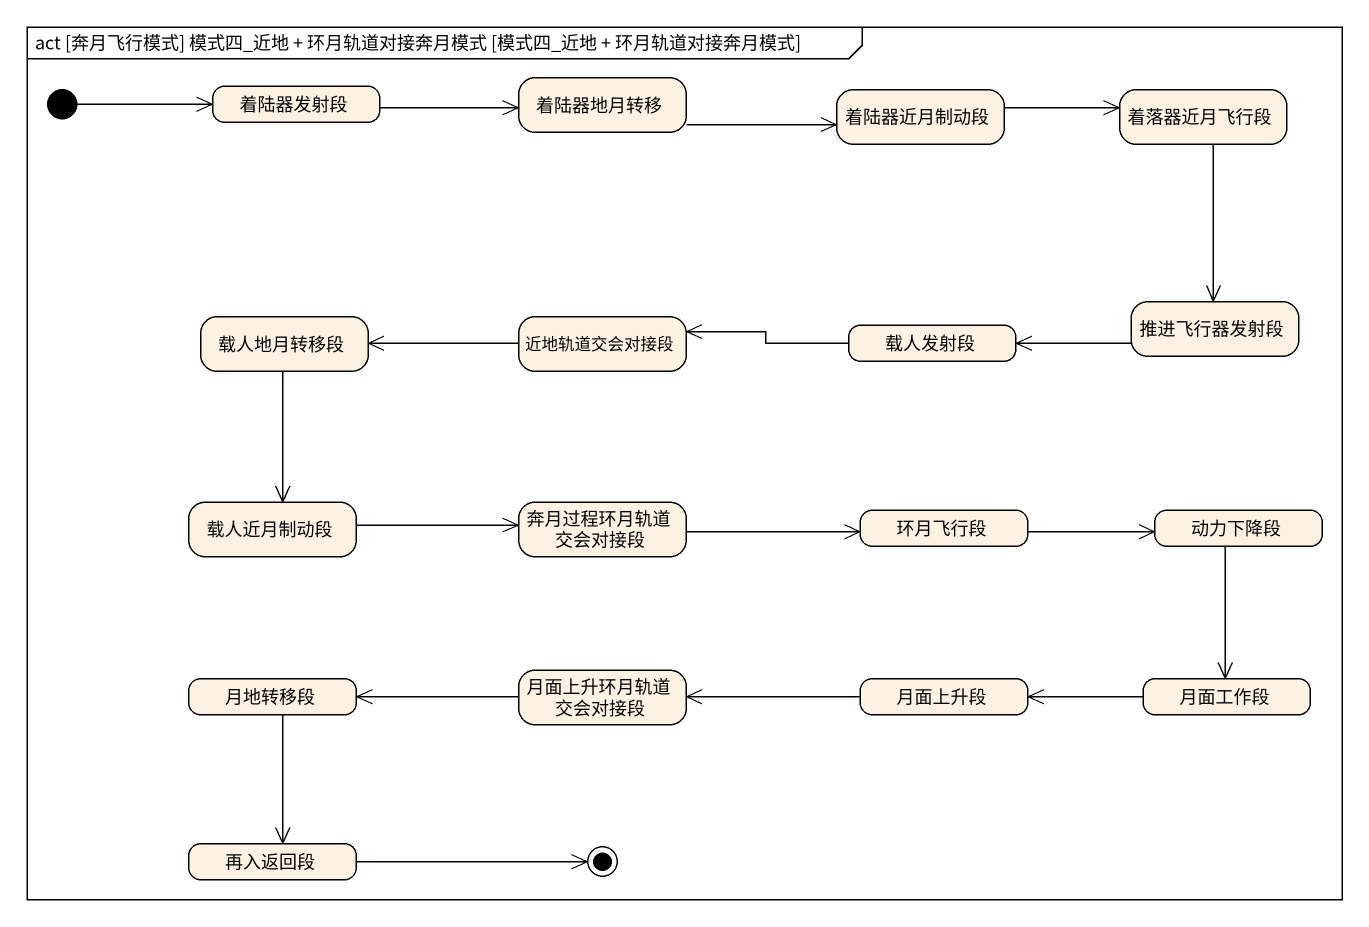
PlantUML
@startuml
mainframe act [奔月飞行模式] 模式四_近地 + 环月轨道对接奔月模式 [模式四_近地 + 环月轨道对接奔月模式]
hide empty description
state 着陆器发射段
state 着陆器地月转移
state 着陆器近月制动段
state 着落器近月飞行段
state 载人地月转移段
state 近地轨道交会对接段
state 载人发射段
state 推进飞行器发射段
state 载人近月制动段
state 奔月过程环月轨道交会对接段
state 环月飞行段
state 动力下降段
state 月地转移段
state 月面上升环月轨道交会对接段
state 月面上升段
state 月面工作段
state 再入返回段
[*] -right-> 着陆器发射段
着陆器发射段 -right-> 着陆器地月转移
着陆器地月转移 -right-> 着陆器近月制动段
着陆器近月制动段 -right-> 着落器近月飞行段
着落器近月飞行段 --> 推进飞行器发射段
载人地月转移段 --> 载人近月制动段
近地轨道交会对接段 -left-> 载人地月转移段
载人发射段 -left-> 近地轨道交会对接段
推进飞行器发射段 -left-> 载人发射段
载人近月制动段 -right-> 奔月过程环月轨道交会对接段
奔月过程环月轨道交会对接段 -right-> 环月飞行段
环月飞行段 -right-> 动力下降段
动力下降段 --> 月面工作段
月地转移段 --> 再入返回段
月面上升环月轨道交会对接段 -left-> 月地转移段
月面上升段 -left-> 月面上升环月轨道交会对接段
月面工作段 -left-> 月面上升段
再入返回段 -right-> [*]
@enduml
